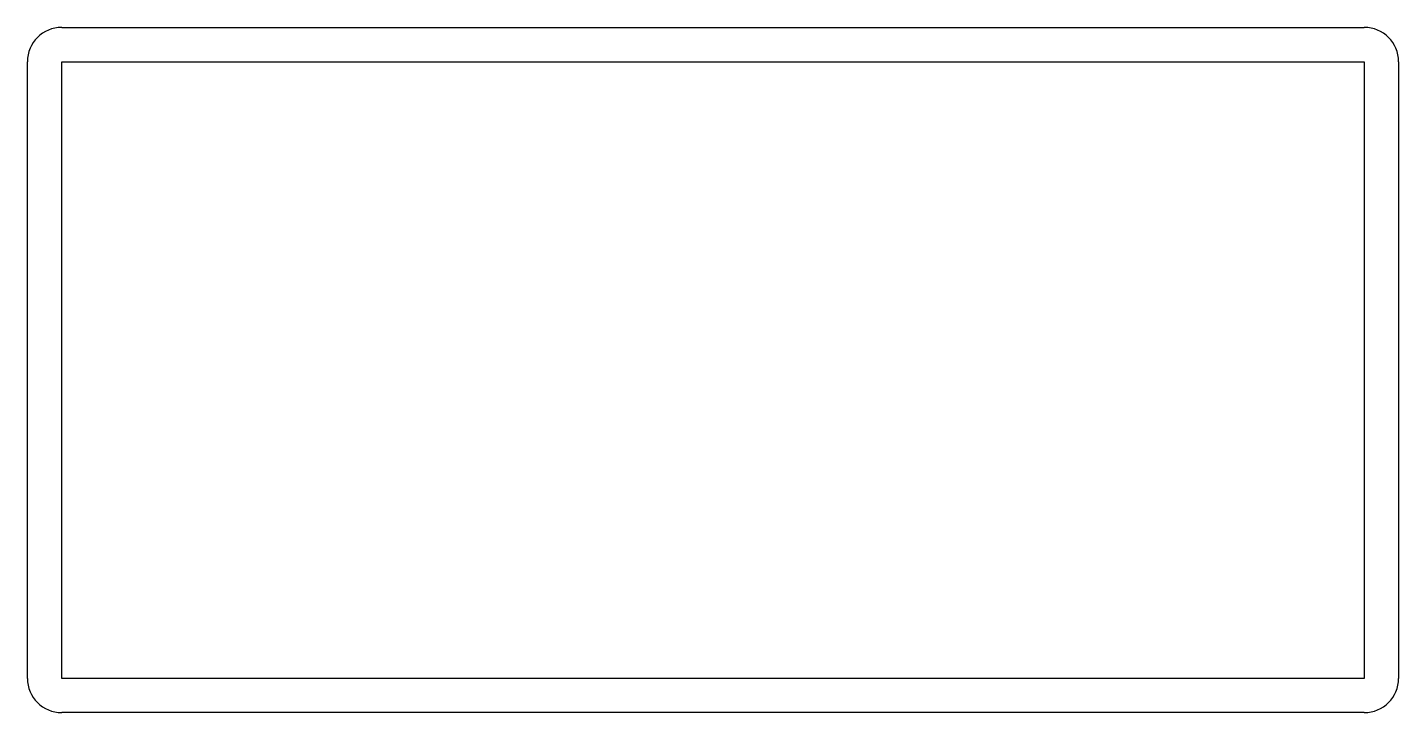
# Model space of a CAD drawing. Extents: x -200 to 200, y 0 to 200.
import ezdxf

# ---------------------------------------------------------------- set-up
doc = ezdxf.new("R2010")
doc.units = 0

msp = doc.modelspace()

# ---------------------------------------------------------------- linework, layer by layer
for p, q in [((-190, 200), (190, 200)), ((-200, 10), (-200, 190)), ((-190, 190), (190, 190)), ((-190, 10), (-190, 190)), ((190, 190), (190, 10)), ((200, 190), (200, 10)), ((190, 10), (-190, 10)), ((190, 0), (-190, 0))]:
    msp.add_line(p, q)
for centre, start, end in [((-190, 190), 90, 180), ((190, 190), 0, 90), ((-190, 10), 180, 270), ((190, 10), 270, 0)]:
    msp.add_arc(centre, 10, start, end)

doc.saveas('drawing.dxf')
